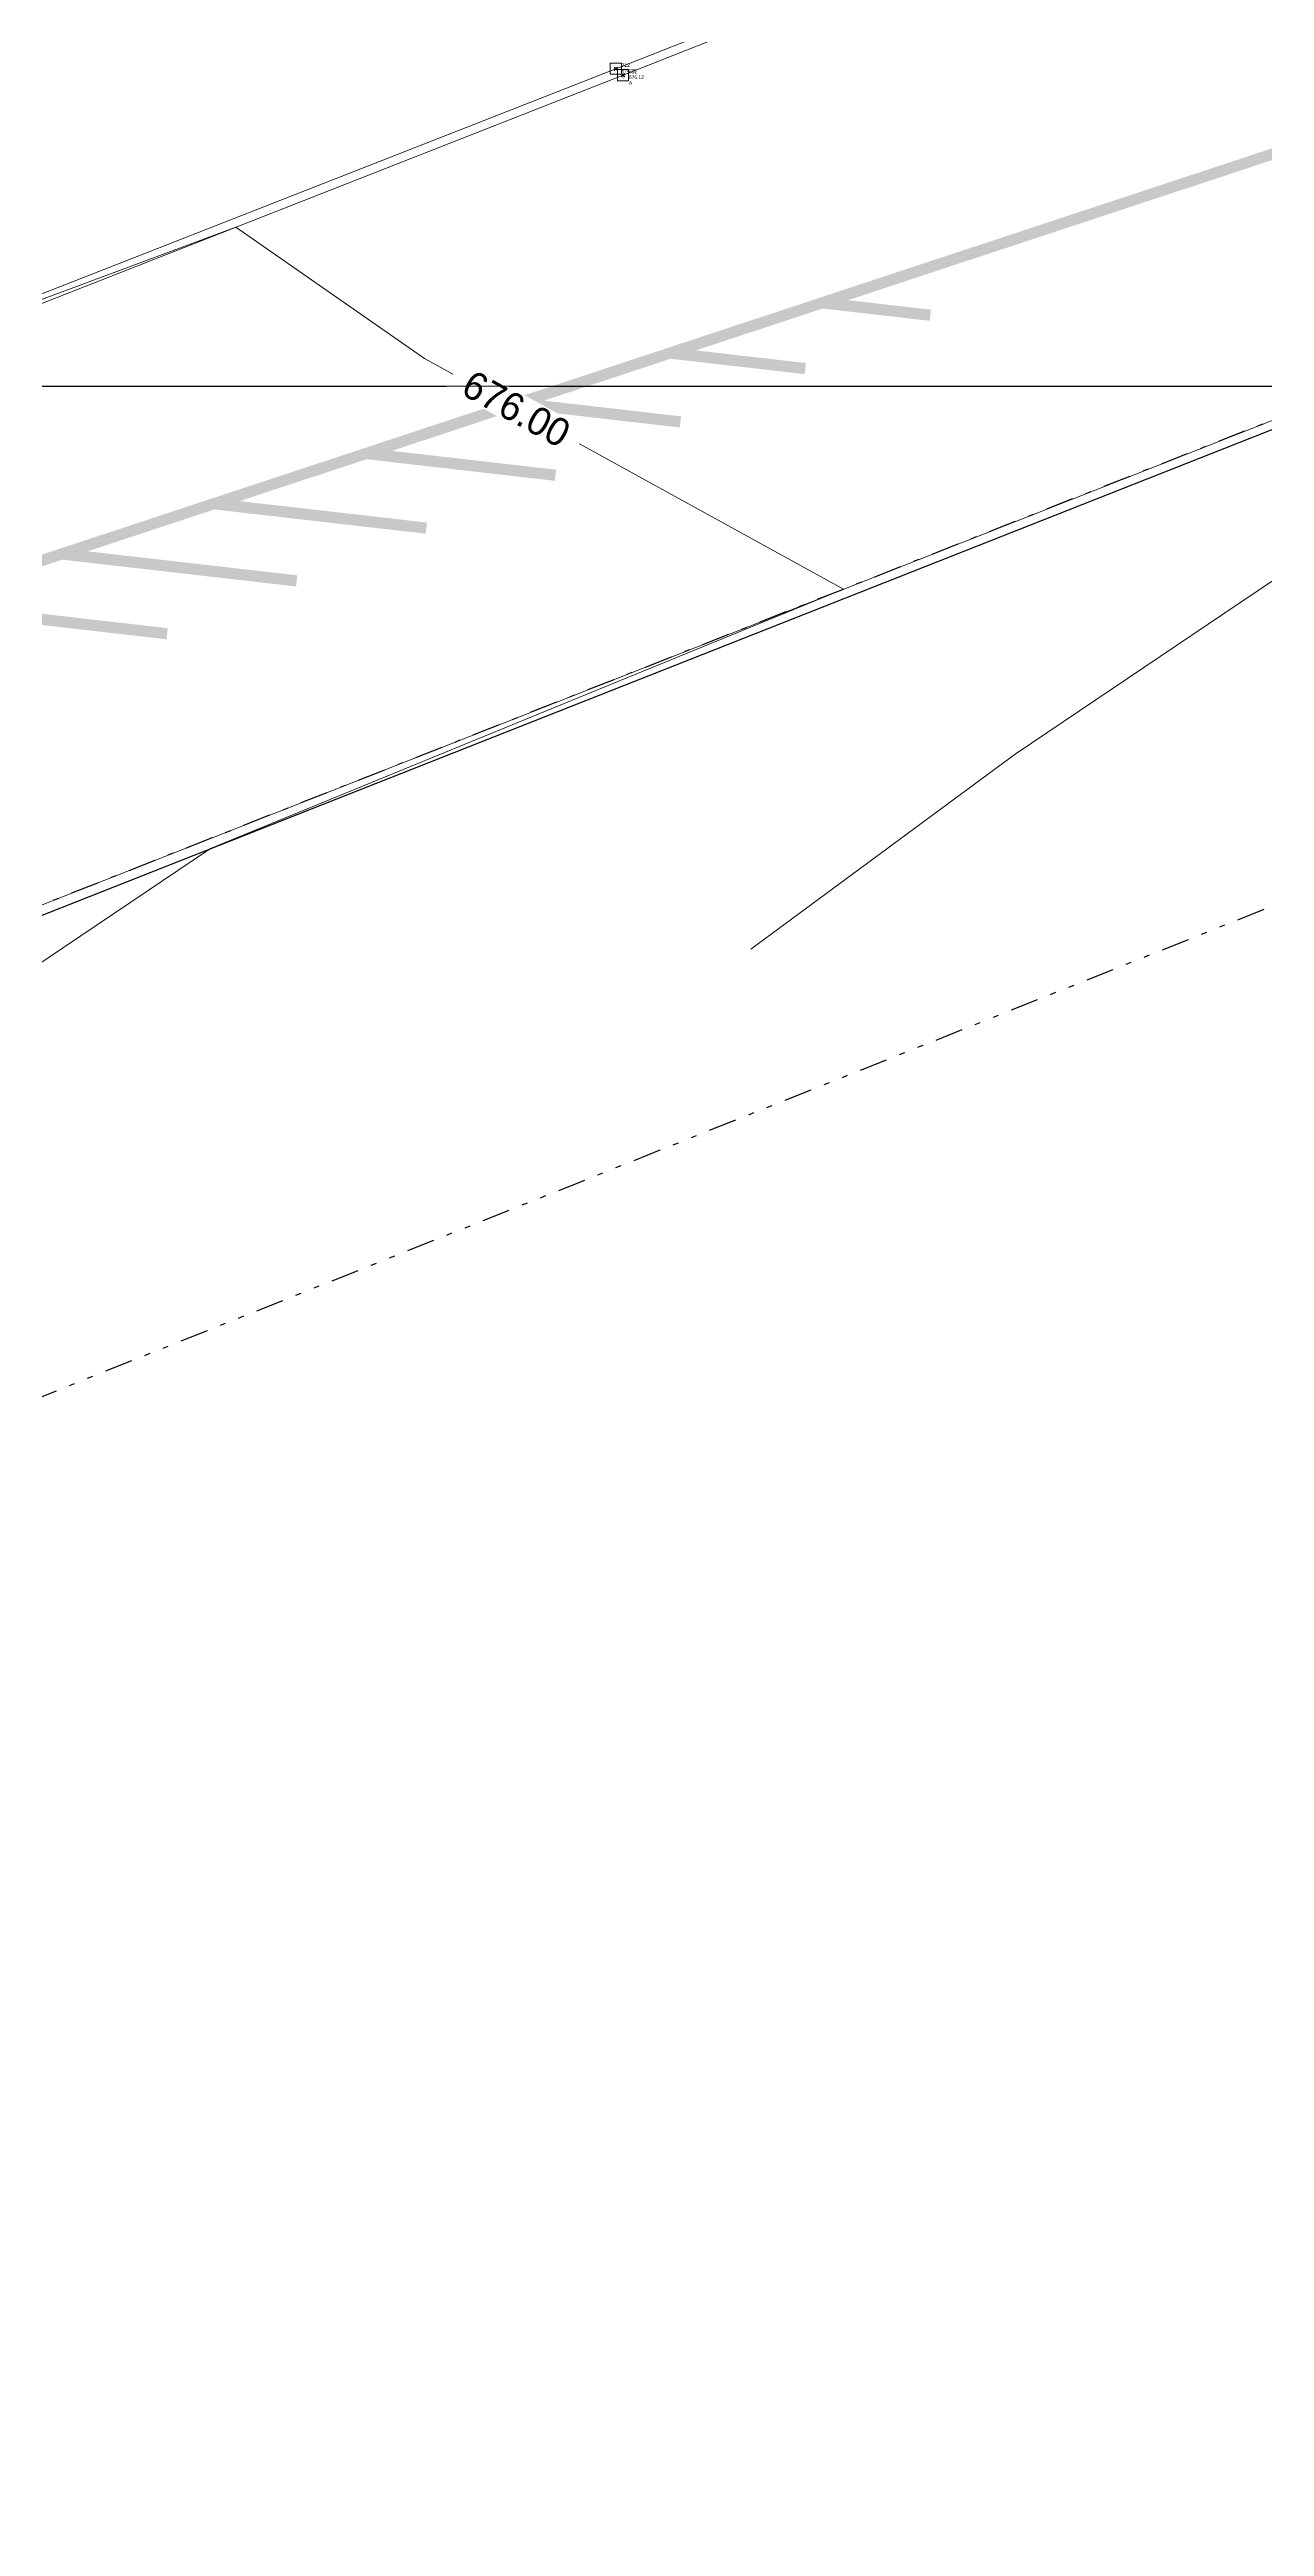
# Model space of a CAD drawing. Extents: x 350769 to 354978, y 6304672 to 6307963.
# Drawn here: x 352503.37 to 352525.05, y 6305361.79 to 6305406.01 of the extents above; entities that cross this region are included whole.
import ezdxf

# ---------------------------------------------------------------- set-up
doc = ezdxf.new("R2010")
doc.units = 0
doc.header["$PDMODE"] = 35
doc.header["$PDSIZE"] = 0.03
for name, pattern in [('4.0 - LO RECABARREN - DESNIVEL NUEVO$0$HIDDEN', [0.375, 0.25, -0.125]), ('CONTINUOS', [0]), ('DASHED', [19.05, 12.7, -6.35]), ('DIVIDE', [1.25, 0.5, -0.25, 0, -0.25, 0, -0.25]), ('JPG_DASHDOT', [1, 0.5, -0.25, 0, -0.25])]:
    doc.linetypes.add(name, pattern=pattern)
doc.layers.get('0').update_dxf_attribs({"linetype": 'CONTINUOUS'})
doc.layers.get('Defpoints').update_dxf_attribs({"linetype": 'CONTINUOUS'})
for name, color, linetype in [('00_Demarcacion Existente', 252, 'CONTINUOUS'), ('02_Geo ext_Acotamiento', 7, 'CONTINUOUS'), ('1-coordenadas', 8, 'CONTINUOUS'), ('1-LINEA DE CIERRO', 7, 'DIVIDE'), ('1-PAVIMENTO', 161, 'CONTINUOUS'), ('1-SOLERA', 212, 'CONTINUOUS'), ('C-TINN', 5, 'CONTINUOUS'), ('C-TOPO-MINR', 8, 'CONTINUOUS'), ('TOP-URB-SOLERAS', 2, 'JPG_DASHDOT'), ('V-NODE - 2013', 4, 'CONTINUOUS'), ('V-NODE-TEXT 2013', 2, 'CONTINUOUS')]:
    doc.layers.add(name, color=color, linetype=linetype)
doc.layers.add('0_ASD_TOPOGRAFIA_ELEMENTOS', color=9, linetype='CONTINUOS', lineweight=5, true_color=0xbdbdbd)
doc.styles.add('ROMANS', font='romans.shx', dxfattribs={"width": 0.65})
doc.dimstyles.new('Principal', dxfattribs={"dimscale": 0, "dimtxt": 2, "dimasz": 2, "dimexe": 1, "dimexo": 1, "dimtad": 1, "dimrnd": 0.05, "dimzin": 1, "dimtxsty": 'ROMANS', "dimcen": 2.5, "dimclrt": 2, "dimaunit": 2, "dimadec": 0, "dimazin": 0, "dimtfac": 1, "dimtmove": 0, "dimatfit": 3, "dimfxl": 1, "dimfxlon": 1, "dimarcsym": 0})

# ---------------------------------------------------------------- blocks, each defined once
blk = doc.blocks.new('COORDENADAS')
at = {"layer": '1-coordenadas'}
blk.add_line((20, -800.625), (1420, -800.625), dxfattribs=at)
blk = doc.blocks.new('*U240', base_point=(352513.476, 6305405.667))
at = {"layer": 'V-NODE - 2013', "lineweight": -2}
blk.add_point((352513.476, 6305405.667), dxfattribs=at)
at = {"layer": 'V-NODE-TEXT 2013', "linetype": 'ByBlock', "char_height": 0.0635}
for s, insert, attachment_point in [('712', (352513.581, 6305405.7), 7), ('676.25', (352513.581, 6305405.662), 1), ('S', (352513.581, 6305405.561), 1)]:
    blk.add_mtext(s, dxfattribs=dict(at, insert=insert, attachment_point=attachment_point))
blk = doc.blocks.new('*U436', base_point=(352513.606, 6305405.553))
at = {"layer": 'V-NODE - 2013', "lineweight": -2}
blk.add_point((352513.606, 6305405.553), dxfattribs=at)
at = {"layer": 'V-NODE-TEXT 2013', "linetype": 'ByBlock', "char_height": 0.0635}
for s, insert, attachment_point in [('711', (352513.711, 6305405.586), 7), ('A', (352513.711, 6305405.447), 1), ('676.12', (352513.711, 6305405.548), 1)]:
    blk.add_mtext(s, dxfattribs=dict(at, insert=insert, attachment_point=attachment_point))
blk = doc.blocks.new('*D1236')
at = {"layer": '02_Geo ext_Acotamiento', "color": 0, "lineweight": -2, "transparency": 16777216}
blk.add_line((352474.045, 6305972.496), (352473.119, 6305978.179), dxfattribs=at)
at = {"layer": '02_Geo ext_Acotamiento', "color": 0, "transparency": 16777216}
blk.add_solid([(352473.283, 6305978.206), (352472.954, 6305978.153), (352472.958, 6305979.166)], dxfattribs=at)
at = {"layer": 'Defpoints', "color": 0, "transparency": 16777216}
for p in [(352472.958, 6305979.166), (352596.042, 6305224.025)]:
    blk.add_point(p, dxfattribs=at)
at = {"layer": '02_Geo ext_Acotamiento', "color": 2, "transparency": 16777216, "insert": (352474.582, 6305974.845), "char_height": 1, "attachment_point": 5, "rotation": 279.2575, "style": 'ROMANS'}
blk.add_mtext('R765,10', dxfattribs=at)
blk = doc.blocks.new('*U4486', base_point=(352513.476, 6305405.667))
at = {"layer": 'V-NODE - 2013', "lineweight": -2}
blk.add_point((352513.476, 6305405.667), dxfattribs=at)
at = {"layer": 'V-NODE-TEXT 2013', "linetype": 'ByBlock', "char_height": 0.0635}
for s, insert, attachment_point in [('712', (352513.581, 6305405.7), 7), ('676.25', (352513.581, 6305405.662), 1), ('S', (352513.581, 6305405.561), 1)]:
    blk.add_mtext(s, dxfattribs=dict(at, insert=insert, attachment_point=attachment_point))
blk = doc.blocks.new('*U4691', base_point=(352513.606, 6305405.553))
at = {"layer": 'V-NODE - 2013', "lineweight": -2}
blk.add_point((352513.606, 6305405.553), dxfattribs=at)
at = {"layer": 'V-NODE-TEXT 2013', "linetype": 'ByBlock', "char_height": 0.0635}
for s, insert, attachment_point in [('711', (352513.711, 6305405.586), 7), ('A', (352513.711, 6305405.447), 1), ('676.12', (352513.711, 6305405.548), 1)]:
    blk.add_mtext(s, dxfattribs=dict(at, insert=insert, attachment_point=attachment_point))
blk = doc.blocks.new('TOPOGRAFIA')
at = {"layer": '1-LINEA DE CIERRO', "color": 9, "true_color": 0xbdbdbd, "flags": 128}
blk.add_lwpolyline([(390280.923, 6302302.553), (390301.111, 6302310.622), (390303.484, 6302304.641), (390338.621, 6302318.187), (390369.787, 6302330.188), (390401.199, 6302342.363), (390434.782, 6302355.397), (390467.084, 6302367.939), (390498.989, 6302380.272), (390532.222, 6302393.524), (390576.524, 6302411.285), (390608.95, 6302424.291), (390644.306, 6302438.549), (390673.662, 6302450.269), (390710.202, 6302464.145), (390750.813, 6302480.468), (390811.66, 6302503.783), (390838.197, 6302514.072)], dxfattribs=at)
at = {"layer": '1-PAVIMENTO', "color": 9, "lineweight": 0, "true_color": 0xbdbdbd}
blk.add_line((390530.838, 6302401.616), (390497.04, 6302388.297), dxfattribs=at)
at = {"layer": '1-PAVIMENTO', "color": 9, "lineweight": 0, "true_color": 0xbdbdbd, "flags": 128}
blk.add_lwpolyline([(390600.084, 6302439.685), (390582.401, 6302432.72), (390570.449, 6302428.014), (390558.301, 6302423.206), (390544.727, 6302417.864), (390528.676, 6302411.51), (390513.606, 6302405.553), (390499.246, 6302399.912), (390484.347, 6302393.994), (390469.727, 6302388.294), (390459.936, 6302384.461), (390447.798, 6302379.643, -0.019885)], format="xyb", dxfattribs=at)
at = {"layer": '1-SOLERA', "color": 9, "true_color": 0xbdbdbd}
blk.add_lwpolyline([(390432.213, 6302362.57), (390466.162, 6302375.951), (390497.081, 6302388.127), (390530.873, 6302401.47), (390572.386, 6302417.853), (390606.8, 6302430.35), (390643.107, 6302443.73), (390672.8, 6302454.722), (390687.421, 6302459.942), (390708.007, 6302467.963), (390740.676, 6302480.951), (390741.66, 6302480.86), (390747.566, 6302483.227), (390748.146, 6302483.932), (390751.548, 6302485.276), (390752.44, 6302485.134), (390758.424, 6302487.501)], dxfattribs=at)
at = {"layer": '1-SOLERA', "color": 9, "lineweight": 0, "true_color": 0xbdbdbd, "flags": 128}
blk.add_lwpolyline([(390600.076, 6302439.845), (390582.373, 6302432.897), (390570.404, 6302428.15), (390558.26, 6302423.385), (390544.683, 6302418.005), (390528.579, 6302411.63), (390513.476, 6302405.667), (390499.207, 6302400.073), (390484.253, 6302394.132), (390469.648, 6302388.404), (390459.867, 6302384.585), (390447.738, 6302379.756)], dxfattribs=at)
at = {"layer": 'C-TINN', "color": 9, "linetype": 'Continuous', "lineweight": 0, "true_color": 0xbdbdbd}
for points, elevation in [([(390513.376, 6302405.567), (390513.376, 6302405.767), (390513.576, 6302405.767), (390513.576, 6302405.567), (390513.376, 6302405.567)], 676.252), ([(390513.506, 6302405.453), (390513.506, 6302405.653), (390513.706, 6302405.653), (390513.706, 6302405.453), (390513.506, 6302405.453)], 676.116)]:
    blk.add_lwpolyline(points, dxfattribs=dict(at, elevation=elevation))
for p in [(390513.476, 6302405.667, 676.252), (390513.606, 6302405.553, 676.116)]:
    blk.add_point(p, dxfattribs=at)
at = {"layer": 'C-TOPO-MINR', "color": 9, "linetype": 'Continuous', "lineweight": 0, "true_color": 0xbdbdbd}
for points, elevation in [([(390515.886, 6302389.95), (390520.604, 6302393.434), (390530.953, 6302400.406)], 676.5), ([(390478.643, 6302373.613), (390492.029, 6302381.752), (390497.508, 6302385.517), (390502.783, 6302389.414), (390506.245, 6302391.746), (390512.688, 6302394.39), (390517.54, 6302396.376), (390510.065, 6302400.496), (390506.694, 6302402.838), (390503.964, 6302401.82), (390499.21, 6302400.06), (390498.8, 6302399.907), (390498.615, 6302399.838), (390498.737, 6302400.443), (390501.33, 6302410.437)], 676)]:
    blk.add_lwpolyline(points, dxfattribs=dict(at, elevation=elevation))
at = {"color": 9, "lineweight": 0, "true_color": 0xbdbdbd}
for name, p in [('*U4486', (390513.476, 6302405.667)), ('*U4691', (390513.606, 6302405.553))]:
    blk.add_blockref(name, p, dxfattribs=at)
at = {"layer": 'C-TOPO-MINR', "color": 9, "linetype": 'Continuous', "lineweight": 0, "true_color": 0xbdbdbd, "insert": (390511.702, 6302399.594, 676), "char_height": 0.5, "width": 2.50095, "attachment_point": 5, "rotation": 331.1393, "bg_fill": 3, "box_fill_scale": 1.0635, "bg_fill_color": 9, "bg_fill_true_color": 13158600, "bg_fill_transparency": 0}
blk.add_mtext('676.00', dxfattribs=at)
at = {"layer": '1-coordenadas', "color": 9, "linetype": '4.0 - LO RECABARREN - DESNIVEL NUEVO$0$HIDDEN', "lineweight": 0, "ltscale": 50, "true_color": 0xbdbdbd}
blk.add_line((390200, 6302400), (390900, 6302400), dxfattribs=at)

msp = doc.modelspace()

# ---------------------------------------------------------------- linework, layer by layer
at = {"layer": '00_Demarcacion Existente', "const_width": 0.2, "flags": 128}
for points in [[(352527.992, 6305405.067), (352489.307, 6305392.286)], [(352517.159, 6305401.488), (352519.09, 6305401.266)], [(352514.445, 6305400.591), (352516.86, 6305400.314)], [(352511.731, 6305399.695), (352514.63, 6305399.362)], [(352509.017, 6305398.798), (352512.4, 6305398.41)], [(352506.303, 6305397.901), (352510.096, 6305397.466)], [(352503.588, 6305397.005), (352507.783, 6305396.524)], [(352500.874, 6305396.108), (352505.469, 6305395.581)]]:
    msp.add_lwpolyline(points, dxfattribs=at)
at = {"layer": 'TOP-URB-SOLERAS'}
msp.add_line((352530.838, 6305401.616), (352497.04, 6305388.297), dxfattribs=at)

# ---------------------------------------------------------------- block references
at = {"color": 252, "linetype": 'DASHED'}
msp.add_blockref('COORDENADAS', (352180, 6306200.625), dxfattribs=at)
for name, p in [('*U240', (352513.476, 6305405.667)), ('*U436', (352513.606, 6305405.553))]:
    msp.add_blockref(name, p)

# ---------------------------------------------------------------- dimensions: what is measured, and where the dimension line sits
at = {"layer": '02_Geo ext_Acotamiento'}
dim = msp.add_radius_dim(center=(352596.042, 6305224.025), mpoint=(352472.958, 6305979.166), dimstyle='Principal', override={"dimscale": 0, "dimaunit": 0, "dimfxl": 0.22, "dimarcsym": 1}, dxfattribs=at)
dim.commit()
dim.dimension.update_dxf_attribs({"geometry": '*D1236', "text_midpoint": (352473.686, 6305974.698), "dimtype": 164})

# ---------------------------------------------------------------- next in the draw order: block references
at = {"layer": '0_ASD_TOPOGRAFIA_ELEMENTOS', "color": 30, "true_color": 0xf26507}
msp.add_blockref('TOPOGRAFIA', (-38000, 3000), dxfattribs=at)

doc.saveas('drawing.dxf')
